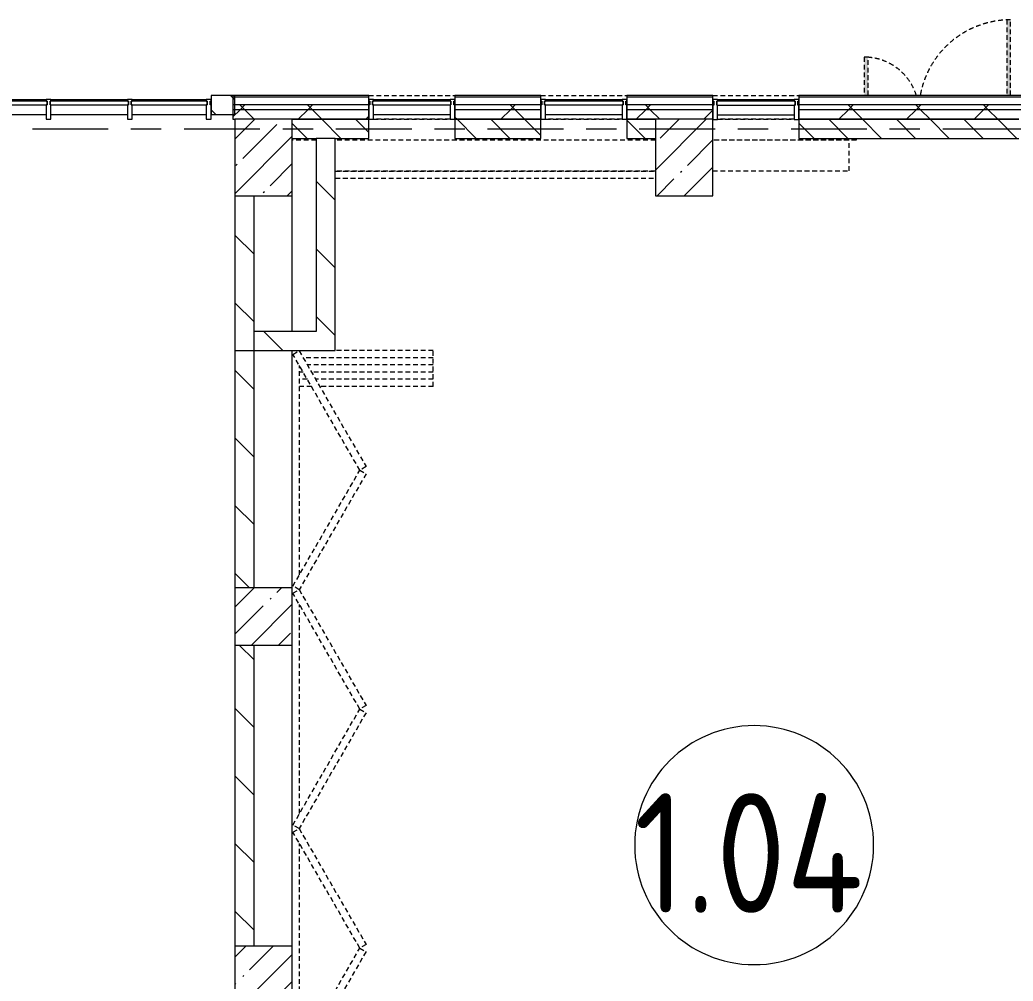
# Model space of a CAD drawing. Header units: millimetres. Extents: x 11693 to 241752, y -8553 to 29926.
# Drawn here: x 101200 to 111592, y 18085 to 28140 of the extents above; entities that cross this region are included whole.
import ezdxf

# ---------------------------------------------------------------- set-up
doc = ezdxf.new("R2010")
doc.units = ezdxf.units.MM
doc.linetypes.add('200_ШТРИХ__ш1_п0_6_', pattern=[80, 50, -30])
doc.linetypes.add('Осевая', pattern=[1587.5, 317.5, -238.125, 793.75, -238.125])
for name, color, linetype, lineweight in [('A-AREA-IDEN', 7, 'Continuous', 9), ('A-DETL-MBND', 7, '200_ШТРИХ__ш1_п0_6_', 9), ('A-GLAZ-CURT-2', 7, 'Continuous', 5), ('A-GLAZ-CWMG-2', 7, 'Continuous', 5), ('A-WALL-2', 7, 'Continuous', 9), ('A-WALL-5', 7, 'Continuous', 5), ('I-WALL-3', 7, 'Continuous', 5), ('S-COLS', 7, 'Continuous', 5), ('Оси', 7, 'Continuous', 9), ('Оси-2', 7, 'Осевая', 9)]:
    doc.layers.add(name, color=color, linetype=linetype, lineweight=lineweight)
doc.layers.add('A-FLOR-1', color=7, linetype='Continuous', lineweight=5, true_color=0xaaaaaa)
doc.styles.add('GOST Common_3', font='GOST_Common.ttf', dxfattribs={"width": 0.9, "height": 1250})
pattern_1 = [(45, (89739.8, 0), (-353.5534, 353.5534), []), (135, (89739.8, 0), (-353.5534, -353.5534), [])]
pattern_2 = [(135, (89739.81, 0), (-176.7767, -176.7767), [])]
pattern_3 = [(135, (89739.8, 0), (-353.553, -353.553), [])]

# ---------------------------------------------------------------- blocks, each defined once
blk = doc.blocks.new('BSC_Колонна _Прямоугольная - 600х800-24078684-Общий план 2 этажа с размещением фрагментов 2_1-2_7')
at = {"layer": 'S-COLS'}
h = blk.add_hatch(dxfattribs=at)
h.set_pattern_fill('FP_48', color=256, style=0, pattern_type=2)
h.set_pattern_definition([(45, (-14010, -26700), (-285.123, 285.123), []), (45, (-13724.88, -26700), (-285.123, 285.123), [504.031, -100.806, 16.764, -84.042])])
h.paths.add_polyline_path([(300, -400), (300, 400), (-300, 400), (-300, -400)])
for p, q in [((300, 400), (-300, 400)), ((-300, 400), (-300, -400)), ((300, -400), (300, 400)), ((-300, -400), (300, -400))]:
    blk.add_line(p, q, dxfattribs=at)
blk = doc.blocks.new('BSC_Колонна _Прямоугольная - 600х600-23295697-Общий план 2 этажа с размещением фрагментов 2_1-2_7')
at = {"layer": 'S-COLS'}
h = blk.add_hatch(dxfattribs=at)
h.set_pattern_fill('FP_51', color=256, style=0, pattern_type=2)
h.set_pattern_definition([(45, (-14010, -18150), (-285.123, 285.123), []), (45, (-13724.88, -18150), (-285.123, 285.123), [504.031, -100.806, 16.764, -84.042])])
h.paths.add_polyline_path([(300, -300), (300, 300), (-300, 300), (-300, -300)])
for p, q in [((300, 300), (-300, 300)), ((-300, 300), (-300, -300)), ((300, -300), (300, 300)), ((-300, -300), (300, -300))]:
    blk.add_line(p, q, dxfattribs=at)
blk = doc.blocks.new('BSC_Колонна _Прямоугольная - 600х600-V49-Общий план 2 этажа с размещением фрагментов 2_1-2_7')
at = {"layer": 'S-COLS'}
h = blk.add_hatch(dxfattribs=at)
h.set_pattern_fill('FP_52', color=256, style=0, pattern_type=2)
h.set_pattern_definition([(45, (-14010, -21900), (-285.123, 285.123), []), (45, (-13724.88, -21900), (-285.123, 285.123), [504.031, -100.806, 16.764, -84.042])])
h.paths.add_polyline_path([(300, -300), (300, 300), (-300, 300), (-300, -300)])
for p, q in [((300, 300), (-300, 300)), ((-300, 300), (-300, -300)), ((300, -300), (300, 300)), ((-300, -300), (300, -300))]:
    blk.add_line(p, q, dxfattribs=at)
blk = doc.blocks.new('Прямоугольный импост - Импост структурный с накладкой - 190мм-22856075-Общий план 2 этажа с размещением фрагментов 2_1-2_7')
at = {"layer": 'A-GLAZ-CWMG-2'}
for p, q in [((0, 190), (-50, 190)), ((-50, 190), (-50, 40)), ((0, 40), (0, 190)), ((-50, 40), (-40, 40)), ((-40, 0), (-50, 0)), ((-50, 0), (-50, -17)), ((-40, 40), (-40, 0)), ((-10, 0), (-10, 40)), ((-10, 40), (0, 40)), ((0, 0), (-10, 0)), ((0, -17), (0, 0)), ((-50, -17), (0, -17))]:
    blk.add_line(p, q, dxfattribs=at)
blk = doc.blocks.new('Прямоугольный импост - Импост структурный с накладкой - 190мм-V55-Общий план 2 этажа с размещением фрагментов 2_1-2_7')
at = {"layer": 'A-GLAZ-CWMG-2'}
for p, q in [((0, 190), (-50, 190)), ((-50, 190), (-50, 40)), ((0, 40), (0, 188)), ((-50, 40), (-40, 40)), ((-40, 0), (-50, 0)), ((-50, 0), (-50, -17)), ((-40, 40), (-40, 0)), ((-10, 0), (-10, 40)), ((-10, 40), (0, 40)), ((0, 0), (-10, 0)), ((0, -17), (0, 0)), ((-50, -17), (0, -17))]:
    blk.add_line(p, q, dxfattribs=at)
blk = doc.blocks.new('Системная панель - Стекло - 40мм-22856305-Общий план 2 этажа с размещением фрагментов 2_1-2_7')
at = {"layer": 'A-GLAZ-CURT-2'}
h = blk.add_hatch(dxfattribs=at)
h.set_pattern_fill('FP_72', color=256, style=0, pattern_type=2)
h.set_pattern_definition([(45, (-11835.1, -26790), (-1414.21, 1414.21), [1000, -3000]), (45, (-12835.1, -27290), (-1414.21, 1414.21), [3000, -1000]), (45, (-10835.1, -27790), (-1414.21, 1414.21), [1000, -3000])])
h.paths.add_polyline_path([(410, -40), (410, 0), (-410, 0), (-410, -40), (-71, -40)])
for p, q in [((410, 0), (-410, 0)), ((-410, 0), (-410, -40)), ((-410, -40), (410, -40)), ((410, -40), (410, 0))]:
    blk.add_line(p, q, dxfattribs=at)
blk = doc.blocks.new('Системная панель - Стекло - 40мм-V62-Общий план 2 этажа с размещением фрагментов 2_1-2_7')
at = {"layer": 'A-GLAZ-CURT-2'}
for p, q in [((410, 0), (-410, 0)), ((-410, 0), (-410, -40)), ((-410, -40), (410, -40)), ((410, -40), (410, 0))]:
    blk.add_line(p, q, dxfattribs=at)
blk = doc.blocks.new('Системная панель - Стекло - 40мм-V63-Общий план 2 этажа с размещением фрагментов 2_1-2_7')
at = {"layer": 'A-GLAZ-CURT-2'}
for p, q in [((397.5, 0), (-397.5, 0)), ((-397.5, 0), (-397.5, -40)), ((397.5, -40), (397.5, 0)), ((-397.5, -40), (397.5, -40))]:
    blk.add_line(p, q, dxfattribs=at)
blk = doc.blocks.new('Прямоугольный импост - Импост структурный с накладкой - 190мм-22856073-Общий план 2 этажа с размещением фрагментов 2_1-2_7')
at = {"layer": 'A-GLAZ-CWMG-2'}
for p, q in [((-50, 40), (-50, 190)), ((-50, 190), (0, 190)), ((0, 190), (0, 40)), ((-40, 40), (-50, 40)), ((-50, -17), (-50, 0)), ((-50, 0), (-40, 0)), ((-40, 0), (-40, 40)), ((-10, 40), (-10, 0)), ((0, 40), (-10, 40)), ((-10, 0), (0, 0)), ((0, 0), (0, -17)), ((0, -17), (-50, -17))]:
    blk.add_line(p, q, dxfattribs=at)
blk = doc.blocks.new('Прямоугольный импост - Импост структурный с накладкой - 160мм-22794342-Общий план 2 этажа с размещением фрагментов 2_1-2_7')
at = {"layer": 'A-GLAZ-CWMG-2'}
for p, q in [((11285, 27307), (11735, 27307)), ((11285, 27150), (11735, 27150))]:
    blk.add_line(p, q, dxfattribs=at)
blk = doc.blocks.new('Прямоугольный импост - Импост структурный с накладкой - 160мм-20149070-Общий план 2 этажа с размещением фрагментов 2_1-2_7')
at = {"layer": 'A-GLAZ-CWMG-2'}
for p, q in [((8385, 27307), (9185, 27307)), ((8385, 27150), (9185, 27150))]:
    blk.add_line(p, q, dxfattribs=at)
blk = doc.blocks.new('Прямоугольный импост - Импост структурный с накладкой - 160мм-22794259-Общий план 2 этажа с размещением фрагментов 2_1-2_7')
at = {"layer": 'A-GLAZ-CWMG-2'}
for p, q in [((4160, 27307), (4935, 27307)), ((4160, 27150), (4935, 27150))]:
    blk.add_line(p, q, dxfattribs=at)
blk = doc.blocks.new('Прямоугольный импост - Импост структурный с накладкой - 190мм-22856065-Общий план 2 этажа с размещением фрагментов 2_1-2_7')
at = {"layer": 'A-GLAZ-CWMG-2'}
for p, q in [((-25, 40), (-25, 190)), ((-25, 190), (25, 190)), ((25, 190), (25, 40)), ((-15, 40), (-25, 40)), ((-25, -17), (-25, 0)), ((-25, 0), (-15, 0)), ((-15, 0), (-15, 40)), ((15, 40), (15, 0)), ((25, 40), (15, 40)), ((15, 0), (25, 0)), ((25, 0), (25, -17)), ((25, -17), (-25, -17))]:
    blk.add_line(p, q, dxfattribs=at)
blk = doc.blocks.new('Системная панель - Стекло - 40мм-V72-Общий план 2 этажа с размещением фрагментов 2_1-2_7')
at = {"layer": 'A-GLAZ-CURT-2'}
h = blk.add_hatch(dxfattribs=at)
h.set_pattern_fill('FP_80', color=256, style=0, pattern_type=2)
h.set_pattern_definition([(45, (-17860.3, -26790), (-1414.21, 1414.21), [1000, -3000]), (45, (-18860.3, -27290), (-1414.21, 1414.21), [3000, -1000]), (45, (-16860.3, -27790), (-1414.21, 1414.21), [1000, -3000])])
h.paths.add_polyline_path([(-410, -40), (410, -40), (410, 0), (-410, 0)])
for p, q in [((410, 0), (-410, 0)), ((-410, 0), (-410, -40)), ((-410, -40), (410, -40)), ((410, -40), (410, 0))]:
    blk.add_line(p, q, dxfattribs=at)
blk = doc.blocks.new('Системная панель - Стекло - 40мм-V73-Общий план 2 этажа с размещением фрагментов 2_1-2_7')
at = {"layer": 'A-GLAZ-CURT-2'}
for p, q in [((410, 0), (-410, 0)), ((-410, 0), (-410, -40)), ((-410, -40), (410, -40)), ((410, -40), (410, 0))]:
    blk.add_line(p, q, dxfattribs=at)
blk = doc.blocks.new('Прямоугольный импост - Импост структурный с накладкой - 160мм Темный-33186089-Общий план 2 этажа с размещением фрагментов 2_1-2_7')
at = {"layer": 'A-GLAZ-CWMG-2'}
for p, q in [((16960, 27307), (17760, 27307)), ((16960, 27150), (17760, 27150))]:
    blk.add_line(p, q, dxfattribs=at)
blk = doc.blocks.new('DOR__перегородка__Прямоугольная - ТП-2_ Вн_ДПГ_9480х4200h_2-23998078-Общий план 2 этажа с размещением фрагментов 2_1-2_7')
at = {"layer": 'A-DETL-MBND'}
for p, q in [((3, -75), (1987, -75)), ((1982, -72), (2019, -7)), ((3194, -772), (1982, -72)), ((2019, -7), (3231, -707)), ((2137, -75), (4324, -75)), ((3230, -707), (4443, -7)), ((4480, -72), (3268, -772)), ((4443, -7), (4480, -72)), ((4474, -75), (4487, -75)), ((4481, -72), (4518, -7)), ((5693, -772), (4481, -72)), ((4518, -7), (5731, -707)), ((4637, -75), (6824, -75)), ((5730, -707), (6942, -7)), ((6980, -72), (5767, -772)), ((6942, -7), (6980, -72)), ((6974, -75), (6985, -75)), ((6979, -72), (7017, -7)), ((8192, -772), (6979, -72)), ((7017, -7), (8229, -707)), ((7135, -75), (9323, -75)), ((8229, -707), (9441, -7)), ((9479, -72), (8267, -772)), ((9105, -201), (9105, -75)), ((9180, -158), (9180, -75)), ((9255, -114), (9255, -75)), ((9441, -7), (9479, -72)), ((9473, -75), (9480, -75)), ((9255, -1474), (9255, -201)), ((9330, -1474), (9330, -158)), ((9405, -1474), (9405, -114)), ((9105, -1474), (9105, -288)), ((9180, -1474), (9180, -244)), ((9480, -1474), (9480, -450)), ((3231, -707), (3194, -772)), ((3268, -772), (3230, -707)), ((5731, -707), (5693, -772)), ((5767, -772), (5730, -707)), ((8229, -707), (8192, -772)), ((8267, -772), (8229, -707)), ((9105, -1474), (9480, -1474))]:
    blk.add_line(p, q, dxfattribs=at)
blk = doc.blocks.new('BSC_Колонна _Прямоугольная - 600х800-V160-Общий план 2 этажа с размещением фрагментов 2_1-2_7')
at = {"layer": 'S-COLS'}
h = blk.add_hatch(dxfattribs=at)
h.set_pattern_fill('FP_154', color=256, style=0, pattern_type=2)
h.set_pattern_definition([(45, (-18410.26, -26700), (-285.123, 285.123), []), (45, (-18125.13, -26700), (-285.123, 285.123), [504.031, -100.806, 16.764, -84.042])])
h.paths.add_polyline_path([(-300, -400), (300, -400), (300, 400), (-300, 400), (-300, -1)])
for p, q in [((300, 400), (-300, 400)), ((-300, 400), (-300, -400)), ((300, -400), (300, 400)), ((-300, -400), (300, -400))]:
    blk.add_line(p, q, dxfattribs=at)
blk = doc.blocks.new('110_Дверь_СКБ_2Ст_Наружная - ДН-1_л_ Двухстворчатая 1450 х3300 _h_ в свету с верхним остеклением-23567691-Общий план 2 этажа с размещением фрагментов 2_1-2_7')
at = {"layer": 'A-DETL-MBND'}
for points in [[(784.5, 125), (784.5, 915), (744.5, 915), (744.5, 125)], [(-705.5, 125), (-705.5, 525), (-745.5, 525), (-745.5, 125)]]:
    blk.add_hatch(color=256, dxfattribs=at).paths.add_polyline_path(points)
for p, q in [((784.5, 915), (744.5, 915)), ((744.5, 915), (744.5, 125)), ((784.5, 125), (784.5, 915)), ((-745.5, 525), (-745.5, 125)), ((-705.5, 525), (-745.5, 525)), ((-705.5, 125), (-705.5, 525))]:
    blk.add_line(p, q, dxfattribs=at)
for centre, radius, start, end in [((784.5, -45), 960, 90, 169.73704), ((-745.5, -45), 570, 17.53545, 90)]:
    blk.add_arc(centre, radius, start, end, dxfattribs=at)
blk = doc.blocks.new('Системная панель - Стекло - 40мм-V173-Общий план 2 этажа с размещением фрагментов 2_1-2_7')
at = {"layer": 'A-GLAZ-CURT-2'}
for p, q in [((410, 0), (-410, 0)), ((-410, 0), (-410, -40)), ((-410, -40), (410, -40)), ((410, -40), (410, 0))]:
    blk.add_line(p, q, dxfattribs=at)
blk = doc.blocks.new('Зашивка приборов отопления12 - Зашивка приборов отопления-33278990-Общий план 2 этажа с размещением фрагментов 2_1-2_7')
at = {"layer": 'A-DETL-MBND'}
for p, q in [((37640, 23400), (34290, 23400)), ((34290, 23079), (37640, 23079)), ((37640, 23079), (34290, 23079)), ((34290, 23004), (37640, 23004))]:
    blk.add_line(p, q, dxfattribs=at)
blk = doc.blocks.new('Зашивка приборов отопления13 - Зашивка приборов отопления-33279120-Общий план 2 этажа с размещением фрагментов 2_1-2_7')
at = {"layer": 'A-DETL-MBND'}
for p, q in [((20136, 26880), (18710, 26880)), ((20136, 26560), (20136, 26880)), ((18710, 26560), (20136, 26560))]:
    blk.add_line(p, q, dxfattribs=at)
blk = doc.blocks.new('Марка_Помещения - Номер-25198446-Общий план 2 этажа с размещением фрагментов 2_1-2_7')
at = {"layer": 'A-AREA-IDEN'}
for start, end in [(360, 180), (180, 360)]:
    blk.add_arc((0, 0), 2.5, start, end, dxfattribs=at)

msp = doc.modelspace()

# ---------------------------------------------------------------- hatches: boundary and pattern name
at = {"layer": 'A-WALL-5'}
h = msp.add_hatch(dxfattribs=at)
h.set_pattern_fill('FP_59', color=256, style=0, pattern_type=2)
h.set_pattern_definition(pattern_2)
h.paths.add_polyline_path([(103449.8, 27150), (103449.8, 27350), (103200.1, 27350), (103200.1, 27150)])
h.paths.add_polyline_path([(93799.8, 27150), (93849.8, 27150), (93849.8, 27350), (93799.8, 27350)])
h = msp.add_hatch(dxfattribs=at)
h.set_pattern_fill('FP_49', color=256, style=0, pattern_type=2)
h.set_pattern_definition(pattern_1)
h.paths.add_polyline_path([(123449.8, 27200), (123449.8, 27250), (109350.1, 27250), (109350.1, 27200), (123349.8, 27200)])
h.paths.add_polyline_path([(105750.1, 27200), (106650.1, 27200), (106650.1, 27250), (105750.1, 27250)])
h.paths.add_polyline_path([(108450.1, 27200), (108450.1, 27250), (107550.1, 27250), (107550.1, 27200), (108172.2, 27200)])
h.paths.add_polyline_path([(103428.8, 27200), (104850.1, 27200), (104850.1, 27250), (103428.8, 27250)])
h = msp.add_hatch(dxfattribs=at)
h.set_pattern_fill('FP_49', color=256, style=0, pattern_type=2)
h.set_pattern_definition(pattern_1)
h.paths.add_polyline_path([(121484.5, 27100), (123349.8, 27100), (123349.8, 27200), (109350.1, 27200), (109350.1, 27100), (120349.8, 27100)])
h.paths.add_polyline_path([(108172.2, 27100), (108450.1, 27100), (108450.1, 27200), (107550.1, 27200), (107550.1, 27100), (107850.1, 27100)])
h.paths.add_polyline_path([(104049.8, 27100), (104850.1, 27100), (104850.1, 27200), (103428.8, 27200), (103428.8, 27100), (103449.8, 27100)])
h.paths.add_polyline_path([(106650.1, 27100), (106650.1, 27200), (105750.1, 27200), (105750.1, 27100), (106124.2, 27100)])
h = msp.add_hatch(dxfattribs=at)
h.set_pattern_fill('FP_59', color=256, style=0, pattern_type=2)
h.set_pattern_definition(pattern_2)
h.paths.add_polyline_path([(111649.8, 26900), (111649.8, 27100), (109350.1, 27100), (109350.1, 26900), (111244.3, 26900)])
h.paths.add_polyline_path([(104076.2, 26900), (104850.1, 26900), (104850.1, 27100), (104049.8, 27100), (104049.8, 26900)])
h.paths.add_polyline_path([(106650.1, 26900), (106650.1, 27100), (105750.1, 27100), (105750.1, 26900), (106124.2, 26900)])
h.paths.add_polyline_path([(107850.1, 26900), (107850.1, 27100), (107550.1, 27100), (107550.1, 26900)])
at = {"layer": 'I-WALL-3'}
h = msp.add_hatch(dxfattribs=at)
h.set_pattern_fill('FP_60', color=256, style=0, pattern_type=2)
h.set_pattern_definition(pattern_3)
h.paths.add_polyline_path([(104499.8, 24680), (104499.8, 26900), (104299.8, 26900), (104299.8, 24680)])
h = msp.add_hatch(dxfattribs=at)
h.set_pattern_fill('FP_60', color=256, style=0, pattern_type=2)
h.set_pattern_definition(pattern_3)
h.paths.add_polyline_path([(103650.1, 24680), (103650.1, 26300), (103450.1, 26300), (103450.1, 24680)])
h = msp.add_hatch(dxfattribs=at)
h.set_pattern_fill('FP_60', color=256, style=0, pattern_type=2)
h.set_pattern_definition(pattern_3)
h.paths.add_polyline_path([(103450.1, 15200), (103650.1, 15200), (103650.1, 17850), (103450.1, 17850), (103450.1, 15758.1)])
h.paths.add_polyline_path([(103450.1, 18450), (103650.1, 18450), (103650.1, 21600), (103450.1, 21600), (103450.1, 20620.7)])
h.paths.add_polyline_path([(103450.1, 22200), (103650.1, 22200), (103650.1, 26300), (103450.1, 26300), (103450.1, 25483.3)])
h = msp.add_hatch(dxfattribs=at)
h.set_pattern_fill('FP_60', color=256, style=0, pattern_type=2)
h.set_pattern_definition(pattern_3)
h.paths.add_polyline_path([(104299.8, 24680), (104299.8, 24880), (103650.1, 24880), (103650.1, 24680)])

# ---------------------------------------------------------------- linework, layer by layer
at = {"layer": 'A-DETL-MBND'}
for p, q in [((104850.1, 27350), (105750.1, 27350)), ((106650.1, 27350), (107550.1, 27350)), ((108450.1, 27350), (109350.1, 27350)), ((104900.1, 27100), (105700.1, 27100)), ((105700.1, 27100), (104900.1, 27100)), ((106700.1, 27100), (107500.1, 27100)), ((107500.1, 27100), (106700.1, 27100)), ((108499.6, 27100), (109300.2, 27100)), ((109300.2, 27100), (108499.6, 27100)), ((104299.8, 26880), (104049.8, 26880)), ((107850.1, 26880), (104499.8, 26880)), ((109949.8, 26880), (108450.1, 26880)), ((109949.8, 26900), (109949.8, 26880))]:
    msp.add_line(p, q, dxfattribs=at)
at = {"layer": 'A-FLOR-1'}
for p, q in [((104050.1, 24880), (104050.1, 26500)), ((104050.1, 15200), (104050.1, 24680))]:
    msp.add_line(p, q, dxfattribs=at)
at = {"layer": 'A-WALL-2'}
for p, q in [((104850.1, 27330), (103428.8, 27330)), ((104850.1, 27250), (103428.8, 27250)), ((106650.1, 27330), (105750.1, 27330)), ((106650.1, 27250), (105750.1, 27250)), ((108450.1, 27330), (107550.1, 27330)), ((108450.1, 27250), (107550.1, 27250)), ((123579.8, 27330), (109350.1, 27330)), ((123499.8, 27250), (109350.1, 27250)), ((104850.1, 27200), (103428.8, 27200)), ((106650.1, 27200), (105750.1, 27200)), ((108450.1, 27200), (107550.1, 27200)), ((123449.8, 27200), (109350.1, 27200)), ((104850.1, 27100), (104049.8, 27100)), ((106650.1, 27100), (105750.1, 27100)), ((107850.1, 27100), (107550.1, 27100)), ((111649.8, 27100), (109350.1, 27100)), ((104499.8, 26900), (104299.8, 26900))]:
    msp.add_line(p, q, dxfattribs=at)
at = {"layer": 'A-WALL-5'}
for p, q in [((104850.1, 27350), (103200.1, 27350)), ((103200.1, 27350), (103200.1, 27150)), ((103428.8, 27350), (103428.8, 27100)), ((103449.8, 27150), (103449.8, 27350)), ((104850.1, 27100), (104850.1, 27350)), ((106650.1, 27350), (105750.1, 27350)), ((105750.1, 27350), (105750.1, 27100)), ((106650.1, 27100), (106650.1, 27350)), ((108450.1, 27350), (107550.1, 27350)), ((107550.1, 27350), (107550.1, 27100)), ((108450.1, 27100), (108450.1, 27350)), ((123599.8, 27350), (109350.1, 27350)), ((109350.1, 27350), (109350.1, 27100)), ((103200.1, 27150), (103449.8, 27150)), ((103428.8, 27100), (103449.8, 27100)), ((104049.8, 27100), (104850.1, 27100)), ((104850.1, 26900), (104850.1, 27100)), ((105750.1, 27100), (106650.1, 27100)), ((105750.1, 27100), (105750.1, 26900)), ((106650.1, 26900), (106650.1, 27100)), ((107550.1, 27100), (107850.1, 27100)), ((107550.1, 27100), (107550.1, 26900)), ((109350.1, 27100), (111649.8, 27100)), ((109350.1, 27100), (109350.1, 26900)), ((104049.8, 26900), (104299.8, 26900)), ((104499.8, 26900), (104850.1, 26900)), ((105750.1, 26900), (106650.1, 26900)), ((107550.1, 26900), (107850.1, 26900)), ((109350.1, 26900), (111649.8, 26900))]:
    msp.add_line(p, q, dxfattribs=at)
at = {"layer": 'I-WALL-3'}
for p, q in [((104299.8, 26900), (104299.8, 24880)), ((104499.8, 24680), (104499.8, 26900)), ((103450.1, 26300), (103450.1, 22200)), ((103650.1, 22200), (103650.1, 26300)), ((104299.8, 24880), (103650.1, 24880)), ((103450.1, 24680), (104499.8, 24680)), ((103450.1, 21600), (103450.1, 18450)), ((103650.1, 18450), (103650.1, 21600))]:
    msp.add_line(p, q, dxfattribs=at)
at = {"layer": 'Оси'}
msp.add_line((111099.8, 27000), (123599.8, 27000), dxfattribs=at)
at = {"layer": 'Оси-2'}
msp.add_line((96012.2, 27000), (111099.8, 27000), dxfattribs=at)

# ---------------------------------------------------------------- block references
at = {"layer": 'A-AREA-IDEN', "xscale": 499.9999999999995, "yscale": 499.9999999999995, "zscale": 499.9999999999995}
msp.add_blockref('Марка_Помещения - Номер-25198446-Общий план 2 этажа с размещением фрагментов 2_1-2_7', (108882.5, 19507.2), dxfattribs=at)
at = {"layer": 'A-DETL-MBND'}
for name, p in [('110_Дверь_СКБ_2Ст_Наружная - ДН-1_л_ Двухстворчатая 1450 х3300 _h_ в свету с верхним остеклением-23567691-Общий план 2 этажа с размещением фрагментов 2_1-2_7', (110780.3, 27225)), ('Зашивка приборов отопления12 - Зашивка приборов отопления-33278990-Общий план 2 этажа с размещением фрагментов 2_1-2_7', (70210.1, 3480)), ('Зашивка приборов отопления13 - Зашивка приборов отопления-33279120-Общий план 2 этажа с размещением фрагментов 2_1-2_7', (89739.8, 0))]:
    msp.add_blockref(name, p, dxfattribs=at)
at = {"layer": 'A-DETL-MBND', "rotation": 90.00000000000044}
msp.add_blockref('DOR__перегородка__Прямоугольная - ТП-2_ Вн_ДПГ_9480х4200h_2-23998078-Общий план 2 этажа с размещением фрагментов 2_1-2_7', (104049.8, 15200), dxfattribs=at)
at = {"layer": 'A-GLAZ-CURT-2'}
for name, p in [('Системная панель - Стекло - 40мм-22856305-Общий план 2 этажа с размещением фрагментов 2_1-2_7', (101074.9, 27290)), ('Системная панель - Стекло - 40мм-V62-Общий план 2 этажа с размещением фрагментов 2_1-2_7', (101925.1, 27290)), ('Системная панель - Стекло - 40мм-V63-Общий план 2 этажа с размещением фрагментов 2_1-2_7', (102762.6, 27290)), ('Системная панель - Стекло - 40мм-V173-Общий план 2 этажа с размещением фрагментов 2_1-2_7', (105300.1, 27290)), ('Системная панель - Стекло - 40мм-V72-Общий план 2 этажа с размещением фрагментов 2_1-2_7', (107100.1, 27290)), ('Системная панель - Стекло - 40мм-V73-Общий план 2 этажа с размещением фрагментов 2_1-2_7', (108900.1, 27288.3))]:
    msp.add_blockref(name, p, dxfattribs=at)
at = {"layer": 'A-GLAZ-CWMG-2'}
for name, p in [('Прямоугольный импост - Импост структурный с накладкой - 160мм-22794342-Общий план 2 этажа с размещением фрагментов 2_1-2_7', (89739.8, 0)), ('Прямоугольный импост - Импост структурный с накладкой - 160мм-20149070-Общий план 2 этажа с размещением фрагментов 2_1-2_7', (93140.1, 0)), ('Прямоугольный импост - Импост структурный с накладкой - 160мм-22794259-Общий план 2 этажа с размещением фрагментов 2_1-2_7', (98215.1, 0)), ('Прямоугольный импост - Импост структурный с накладкой - 160мм Темный-33186089-Общий план 2 этажа с размещением фрагментов 2_1-2_7', (87939.8, 0)), ('Прямоугольный импост - Импост структурный с накладкой - 160мм Темный-33186089-Общий план 2 этажа с размещением фрагментов 2_1-2_7', (89739.8, 0)), ('Прямоугольный импост - Импост структурный с накладкой - 160мм Темный-33186089-Общий план 2 этажа с размещением фрагментов 2_1-2_7', (91539.8, -1.7))]:
    msp.add_blockref(name, p, dxfattribs=at)
at = {"layer": 'A-GLAZ-CWMG-2', "extrusion": (0, 0, -1), "rotation": 180}
for name, p in [('Прямоугольный импост - Импост структурный с накладкой - 190мм-22856065-Общий план 2 этажа с размещением фрагментов 2_1-2_7', (-101500.1, 27290)), ('Прямоугольный импост - Импост структурный с накладкой - 190мм-22856065-Общий план 2 этажа с размещением фрагментов 2_1-2_7', (-102350.1, 27290)), ('Прямоугольный импост - Импост структурный с накладкой - 190мм-22856073-Общий план 2 этажа с размещением фрагментов 2_1-2_7', (-103200.1, 27290)), ('Прямоугольный импост - Импост структурный с накладкой - 190мм-22856073-Общий план 2 этажа с размещением фрагментов 2_1-2_7', (-105750.1, 27290)), ('Прямоугольный импост - Импост структурный с накладкой - 190мм-22856073-Общий план 2 этажа с размещением фрагментов 2_1-2_7', (-107550.1, 27290)), ('Прямоугольный импост - Импост структурный с накладкой - 190мм-22856073-Общий план 2 этажа с размещением фрагментов 2_1-2_7', (-109350.1, 27288.3))]:
    msp.add_blockref(name, p, dxfattribs=at)
at = {"layer": 'A-GLAZ-CWMG-2', "rotation": 180}
for name, p in [('Прямоугольный импост - Импост структурный с накладкой - 190мм-22856075-Общий план 2 этажа с размещением фрагментов 2_1-2_7', (104850.1, 27290)), ('Прямоугольный импост - Импост структурный с накладкой - 190мм-22856075-Общий план 2 этажа с размещением фрагментов 2_1-2_7', (106650.1, 27290)), ('Прямоугольный импост - Импост структурный с накладкой - 190мм-V55-Общий план 2 этажа с размещением фрагментов 2_1-2_7', (108450.1, 27288.3))]:
    msp.add_blockref(name, p, dxfattribs=at)
at = {"layer": 'S-COLS'}
for name, p in [('BSC_Колонна _Прямоугольная - 600х800-24078684-Общий план 2 этажа с размещением фрагментов 2_1-2_7', (103749.8, 26700)), ('BSC_Колонна _Прямоугольная - 600х800-V160-Общий план 2 этажа с размещением фрагментов 2_1-2_7', (108150.1, 26700)), ('BSC_Колонна _Прямоугольная - 600х600-V49-Общий план 2 этажа с размещением фрагментов 2_1-2_7', (103749.8, 21900)), ('BSC_Колонна _Прямоугольная - 600х600-23295697-Общий план 2 этажа с размещением фрагментов 2_1-2_7', (103749.8, 18150))]:
    msp.add_blockref(name, p, dxfattribs=at)

# ---------------------------------------------------------------- texts
at = {"layer": 'A-AREA-IDEN', "insert": (107628.1, 20050), "char_height": 1250, "width": 3138.607, "attachment_point": 1, "style": 'GOST Common_3'}
msp.add_mtext('1.04', dxfattribs=at)

doc.saveas('drawing.dxf')
